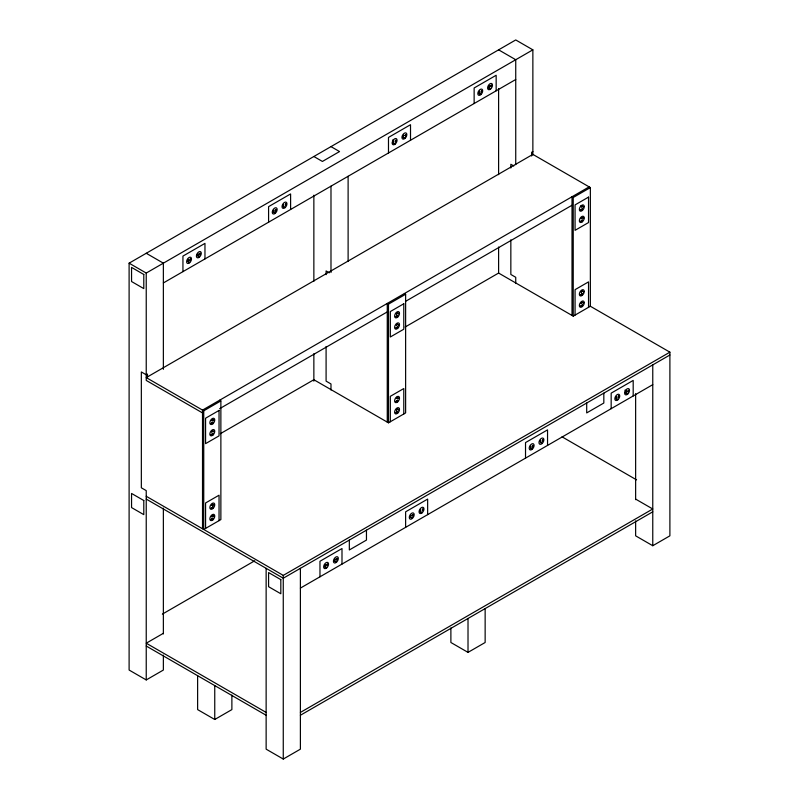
<?xml version="1.0" encoding="UTF-8"?>
<svg xmlns="http://www.w3.org/2000/svg" width="799" height="799" viewBox="0 0 799 799"><rect width="100%" height="100%" fill="white"/><g stroke="black" fill="none" stroke-linecap="round" stroke-linejoin="round"><path stroke-width="1.2" d="M163.366 655.1L163.366 670.041L146.237 679.939L129.108 670.041L129.108 263.171L515.735 39.95L532.863 49.838L532.863 154.946M129.108 263.171L146.237 273.058L532.863 49.838M393.687 140.784L393.378 143.081L393.687 140.784L392.469 140.075M188.145 261.573L188.145 259.455L188.145 261.573L189.363 262.282L188.754 262.631L189.363 262.282M197.932 255.93L197.932 253.802L197.932 255.93L196.704 255.221M273.787 212.135L273.787 210.007L273.787 212.135L272.559 211.425M405.622 136.02L405.622 134.602L405.622 136.02L404.394 135.311M491.265 86.572L491.265 85.163L491.265 86.572L490.037 85.863M163.366 282.946L515.735 79.51M532.863 151.56L531.635 152.269L531.635 156.005M589.143 186.876L202.517 410.097L202.517 528.768M203.745 410.796L220.874 400.908L220.874 519.59L203.745 529.477L203.745 410.796L146.237 377.597L532.863 154.387L590.361 187.585L590.361 306.257L573.233 316.144L498.606 273.058L405.123 327.031M387.265 422.102L387.265 303.43L388.484 304.139L405.622 294.252L405.622 412.923L388.484 422.811L313.857 379.725L220.374 433.687M572.014 315.445L572.014 196.764L573.233 197.473L590.361 187.585M219.645 408.679L387.265 311.91M405.473 301.403L572.014 205.243M582.411 206.302C579.005 208.199 584.598 206.382 581.193 205.593M397.662 315.795C392.659 317.862 400.179 315.395 396.444 315.086M397.662 398.092C394.257 399.4 399.85 397.582 396.444 397.383M397.662 411.865C392.659 413.932 400.179 411.465 396.444 411.155M162.357 614.121L254.761 560.768M163.366 633.317L146.237 643.205L266.137 712.428M146.237 496.279L283.265 575.39L669.892 352.169L669.892 535.829L652.763 545.727L635.634 535.829L635.634 520.868M669.892 354.996L283.265 578.216L146.237 499.095M626.156 390.851L625.847 393.148L626.156 390.851L624.928 390.142M327.31 565.502L327.31 564.084L327.31 565.502L326.092 564.793M412.963 516.054L412.963 514.636L412.963 516.054L411.735 515.345M530.716 448.059L530.716 445.942L530.716 448.059L531.944 448.768L531.335 449.128L531.944 448.768M540.504 442.416L540.504 440.289L540.504 442.416C542.93 443.505 540.254 443.215 541.722 443.036M300.394 588.104L652.763 384.669M197.623 675.694L197.623 709.602L214.751 719.49L231.88 709.602L231.88 695.07M300.394 712.428L652.763 508.993L635.634 499.105M300.394 715.255L652.763 511.819M266.137 568.329L266.137 749.162L283.265 759.05L300.394 749.162L300.394 568.329M450.886 627.964L450.886 642.496L468.014 652.384L485.143 642.496L485.143 608.588M498.606 49.838L515.735 59.725L515.735 164.634M513.777 165.972L510.841 164.274L510.841 167.99M581.193 205.952L582.411 206.661M392.469 142.202L393.687 142.901M330.986 146.617L339.545 151.56L322.416 161.448L313.857 156.504M590.052 306.077L669.892 352.169M624.928 392.259L626.156 392.968M404.394 293.543L405.622 294.252M329.308 272.799L326.092 270.941L326.092 274.656M562.027 436.823L636.563 479.859M146.237 253.273L163.366 263.171L163.366 369.308M219.645 400.209L220.874 400.908M202.517 412.923L146.237 380.424L146.237 273.058M146.237 646.031L266.137 715.255M652.763 364.883L652.763 545.727M635.634 393.657L635.634 499.665M633.188 395.964L633.188 380.424L611.165 393.148L611.165 408.688M603.824 393.138L603.824 403.036L586.696 412.923L586.696 403.036M588.533 307.315L588.533 281.887L575.07 289.657L575.07 315.086M573.233 197.473L573.233 316.144M547.545 445.413L547.545 429.872L525.522 442.586L525.522 458.127M515.735 283.525L515.735 277.293L510.841 274.466L510.841 239.8M498.606 88.529L498.606 174.651M498.606 247.041L498.606 273.248M496.159 90.806L496.159 75.266L474.137 87.98L474.137 103.52M468.014 618.476L468.014 652.384M427.645 514.636L427.645 499.095L405.622 511.819L405.622 527.36M410.516 140.254L410.516 124.714L388.484 137.428L388.484 152.969M403.785 413.982L403.785 388.554L390.321 396.324L390.321 421.752M388.484 304.139L388.484 422.811M366.461 530.176L366.461 540.074L349.333 549.962L349.333 540.074M348.114 176.279L348.114 261.403M341.992 564.084L341.992 548.543L319.97 561.258L319.97 576.798M330.986 186.167L330.986 272.529M330.986 390.012L330.986 383.959L326.092 381.133L326.092 346.466M313.857 195.196L313.857 281.308M313.857 353.697L313.857 381.163M290.606 209.478L290.606 193.937L268.584 206.651L268.584 222.192M283.265 575.39L283.265 759.05M219.036 520.648L219.036 495.21L205.573 502.98L205.573 528.419M214.751 685.582L214.751 719.49M204.963 258.926L204.963 243.385L182.941 256.099L182.941 271.64M163.366 508.134L163.366 633.927M147.455 377.807L147.455 374.072L146.237 374.771L141.343 371.954L141.343 487.799L146.237 490.626L146.237 679.939M198.552 256.888L199.111 256.479L198.552 256.888M213.842 420.414L214.142 419.984L213.842 420.414M213.842 431.72L214.142 431.29L213.842 431.72M213.842 505.188L214.142 504.748L213.842 505.188M213.842 516.484L214.142 516.054L213.842 516.484M274.407 213.093L274.966 212.684L274.407 213.093M284.194 207.44L284.754 207.031L284.194 207.44M325.792 567.699L326.352 567.29L325.792 567.699M335.58 562.047L336.099 561.597L335.58 562.047M394.307 143.87L394.876 143.46L394.307 143.87M404.094 138.217L404.664 137.808L404.094 138.217M398.591 313.757L398.891 313.318L398.591 313.757M398.591 325.053L398.891 324.624L398.591 325.053M398.591 398.521L398.891 398.092L398.591 398.521M398.591 409.817L398.891 409.388L398.591 409.817M411.435 518.251L412.004 517.842L411.435 518.251M421.223 512.598L421.742 512.149L421.223 512.598M479.959 94.422L480.519 94.012L479.959 94.422M489.747 88.769L490.306 88.359L489.747 88.769M583.34 207.091L583.64 206.661L583.34 207.091M583.34 218.397L583.64 217.957L583.34 218.397M583.34 291.855L583.64 291.425L583.34 291.855M583.34 303.161L583.64 302.731L583.34 303.161M616.988 399.58L617.547 399.17L616.988 399.58M626.776 393.927L627.335 393.517L626.776 393.927M283.575 204.364L283.265 206.651L283.575 204.364M403.475 135.131L403.175 137.428L403.475 135.131M479.33 91.336L479.03 93.633L479.33 91.336M489.118 85.693L488.818 87.98L489.118 85.693M190.282 258.926L189.972 260.514L190.282 258.926M200.07 253.273L199.76 254.871L200.07 253.273M275.925 209.478L275.625 211.066L275.925 209.478M285.712 203.835L285.413 205.423L285.712 203.835M395.825 140.254L395.525 141.842L395.825 140.254M481.477 90.806L481.168 92.394L481.477 90.806M219.036 410.446L205.573 418.217L205.573 443.645L219.036 435.874L219.036 410.446M403.785 303.78L390.321 311.55L390.321 336.988L403.785 329.218L403.785 303.78M588.533 197.123L575.07 204.894L575.07 230.322L588.533 222.551L588.533 197.123M212.914 419.635L211.695 420.693L212.914 419.635M397.662 312.968L396.444 314.027L397.662 312.968M212.914 422.102L211.086 423.52L212.914 422.102M582.411 208.779L580.573 210.187L582.411 208.779M212.914 430.931L211.695 431.989L212.914 430.931M397.662 324.274L396.444 325.333L397.662 324.274M582.411 217.608L581.193 218.666L582.411 217.608M212.914 433.408L211.086 434.816L212.914 433.408M397.662 326.741L395.825 328.159L397.662 326.741M582.411 220.075L580.573 221.493L582.411 220.075M212.914 504.399L211.695 505.457L212.914 504.399M582.411 291.076L581.193 292.134L582.411 291.076M212.914 506.866L211.086 508.284L212.914 506.866M397.662 400.209L395.825 401.617L397.662 400.209M582.411 293.543L580.573 294.961L582.411 293.543M212.914 515.695L211.695 516.763L212.914 515.695M397.662 409.038L396.444 410.097L397.662 409.038M582.411 302.372L581.193 303.43L582.411 302.372M212.914 518.171L211.086 519.58L212.914 518.171M582.411 304.848L580.573 306.257L582.411 304.848M325.173 564.613L324.863 566.91L325.173 564.613M334.961 558.97L334.651 561.258L334.961 558.97M410.816 515.165L410.516 517.462L410.816 515.165M420.604 509.522L420.304 511.819L420.604 509.522M616.369 396.494L616.059 398.791L616.369 396.494M337.098 558.431L336.798 560.029L337.098 558.431M422.751 508.993L422.441 510.581L422.751 508.993M532.863 445.413L532.553 447.001L532.863 445.413M542.651 439.76L542.341 441.358L542.651 439.76M618.506 395.964L618.196 397.562L618.506 395.964M628.294 390.321L627.984 391.909L628.294 390.321M143.79 274.466L131.555 267.405L131.555 281.528L143.79 288.599L143.79 274.466M143.79 500.514L131.555 493.452L131.555 507.575L143.79 514.636L143.79 500.514M280.819 579.625L268.584 572.563L268.584 586.696L280.819 593.757L280.819 579.625M397.682 413.163A3.456 1.998 -60 0 0 398.781 407.81A3.456 1.998 -60 0 0 394.686 411.435A3.456 1.998 -60 0 0 397.682 413.163M397.682 401.867A3.456 1.998 -60 0 0 398.781 396.504A3.456 1.998 -60 0 0 394.686 400.129A3.456 1.998 -60 0 0 397.682 401.867M397.682 328.399A3.456 1.998 -60 0 0 398.781 323.036A3.456 1.998 -60 0 0 394.686 326.671A3.456 1.998 -60 0 0 397.682 328.399M397.682 317.093A3.456 1.998 -60 0 0 398.781 311.74A3.456 1.998 -60 0 0 394.686 315.365A3.456 1.998 -60 0 0 397.682 317.093M582.431 306.506A3.456 1.998 -60 0 0 583.53 301.143A3.456 1.998 -60 0 0 579.435 304.769A3.456 1.998 -60 0 0 582.431 306.506M582.431 295.201A3.456 1.998 -60 0 0 583.53 289.837A3.456 1.998 -60 0 0 579.435 293.473A3.456 1.998 -60 0 0 582.431 295.201M582.431 221.732A3.456 1.998 -60 0 0 583.53 216.379A3.456 1.998 -60 0 0 579.435 220.005A3.456 1.998 -60 0 0 582.431 221.732M582.431 210.437A3.456 1.998 -60 0 0 583.53 205.073A3.456 1.998 -60 0 0 579.435 208.699A3.456 1.998 -60 0 0 582.431 210.437M212.933 519.829A3.456 1.998 -60 0 0 214.032 514.466A3.456 1.998 -60 0 0 209.937 518.102A3.456 1.998 -60 0 0 212.933 519.829M212.933 508.524A3.456 1.998 -60 0 0 214.032 503.17A3.456 1.998 -60 0 0 209.937 506.796A3.456 1.998 -60 0 0 212.933 508.524M212.933 435.065A3.456 1.998 -60 0 0 214.032 429.702A3.456 1.998 -60 0 0 209.937 433.328A3.456 1.998 -60 0 0 212.933 435.065M212.933 423.76A3.456 1.998 -60 0 0 214.032 418.396A3.456 1.998 -60 0 0 209.937 422.032A3.456 1.998 -60 0 0 212.933 423.76M617.917 399.75A3.456 1.998 -60 0 0 619.015 394.386A3.456 1.998 -60 0 0 614.92 398.012A3.456 1.998 -60 0 0 617.917 399.75M627.704 394.097A3.456 1.998 -60 0 0 628.803 388.733A3.456 1.998 -60 0 0 624.708 392.359A3.456 1.998 -60 0 0 627.704 394.097M275.335 213.253A3.456 1.998 -60 0 0 276.434 207.9A3.456 1.998 -60 0 0 272.339 211.525A3.456 1.998 -60 0 0 275.335 213.253M285.123 207.61A3.456 1.998 -60 0 0 286.222 202.247A3.456 1.998 -60 0 0 282.127 205.872A3.456 1.998 -60 0 0 285.123 207.61M189.693 262.701A3.456 1.998 -60 0 0 190.791 257.348A3.456 1.998 -60 0 0 186.696 260.973A3.456 1.998 -60 0 0 189.693 262.701M199.48 257.048A3.456 1.998 -60 0 0 200.579 251.695A3.456 1.998 -60 0 0 196.484 255.32A3.456 1.998 -60 0 0 199.48 257.048M412.364 518.421A3.456 1.998 -60 0 0 413.463 513.058A3.456 1.998 -60 0 0 409.368 516.683A3.456 1.998 -60 0 0 412.364 518.421M422.152 512.768A3.456 1.998 -60 0 0 423.25 507.405A3.456 1.998 -60 0 0 419.155 511.03A3.456 1.998 -60 0 0 422.152 512.768M326.721 567.859A3.456 1.998 -60 0 0 327.82 562.506A3.456 1.998 -60 0 0 323.725 566.131A3.456 1.998 -60 0 0 326.721 567.859M336.509 562.216A3.456 1.998 -60 0 0 337.607 556.853A3.456 1.998 -60 0 0 333.513 560.479A3.456 1.998 -60 0 0 336.509 562.216M532.274 449.188A3.456 1.998 -60 0 0 533.372 443.835A3.456 1.998 -60 0 0 529.278 447.46A3.456 1.998 -60 0 0 532.274 449.188M542.062 443.545A3.456 1.998 -60 0 0 543.16 438.182A3.456 1.998 -60 0 0 539.065 441.807A3.456 1.998 -60 0 0 542.062 443.545M395.235 144.03A3.456 1.998 -60 0 0 396.334 138.676A3.456 1.998 -60 0 0 392.239 142.302A3.456 1.998 -60 0 0 395.235 144.03M405.023 138.377A3.456 1.998 -60 0 0 406.122 133.024A3.456 1.998 -60 0 0 402.027 136.649A3.456 1.998 -60 0 0 405.023 138.377M480.888 94.582A3.456 1.998 -60 0 0 481.977 89.228A3.456 1.998 -60 0 0 477.892 92.854A3.456 1.998 -60 0 0 480.888 94.582M490.676 88.939A3.456 1.998 -60 0 0 491.765 83.575A3.456 1.998 -60 0 0 487.68 87.201A3.456 1.998 -60 0 0 490.676 88.939"/></g></svg>
